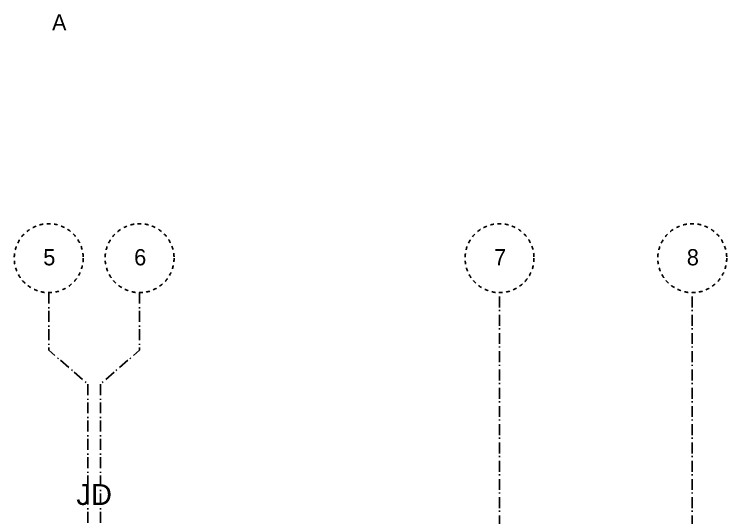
# Model space of a CAD drawing. Extents: x -2932 to 12371, y 2178 to 6224.
# Drawn here: x 6093 to 7126, y 5494 to 6224 of the extents above; entities that cross this region are included whole.
import ezdxf

# ---------------------------------------------------------------- set-up
doc = ezdxf.new("R2010")
doc.units = 0
doc.linetypes.add('Style de ligne -6', pattern=[1.04164, 0.625, -0.20828, 0.06943, -0.13893])
doc.linetypes.add('VW-01', pattern=[0.41656, 0.20828, -0.20828])
doc.layers.add('B Général', color=252, linetype='Continuous')
doc.layers.add('C ANNOTATIONS-texte', color=252, linetype='Continuous')
doc.styles.add('Arial', font='arial.ttf')
doc.styles.add('Eurostile', font='')
doc.styles.get('Eurostile').set_extended_font_data('Eurostile')

# ---------------------------------------------------------------- blocks, each defined once
blk = doc.blocks.new('A n1.Groupe-51-1')
at = {"layer": 'B Général', "insert": (-1482.8, 1083.5), "char_height": 30.3, "attachment_point": 1, "line_spacing_factor": 0.959385, "style": 'Arial'}
blk.add_mtext('JD', dxfattribs=at)

msp = doc.modelspace()

# ---------------------------------------------------------------- linework, layer by layer
at = {"layer": 'B Général', "linetype": 'Style de ligne -6', "ltscale": 25.4}
for p, q in [((6796.888, 3285.389), (6796.888, 5820.389)), ((7076.484, 3285.389), (7076.484, 5820.389))]:
    msp.add_line(p, q, dxfattribs=at)
at = {"layer": 'B Général', "linetype": 'Style de ligne -6', "ltscale": 25.4, "flags": 128}
for points in [[(6142.964, 5820.389), (6142.964, 5736.889), (6199.888, 5687.889), (6199.888, 3085.389)], [(6274.813, 5820.389), (6274.813, 5736.889), (6217.888, 5687.889), (6217.888, 3085.389)]]:
    msp.add_lwpolyline(points, dxfattribs=at)
at = {"layer": 'B Général', "linetype": 'VW-01', "ltscale": 25.4}
for centre in [(6142.964, 5870.389), (6274.813, 5870.389), (6796.888, 5870.389), (7076.484, 5870.389)]:
    msp.add_circle(centre, 50, dxfattribs=at)

# ---------------------------------------------------------------- block references
at = {"layer": 'B Général'}
msp.add_blockref('A n1.Groupe-51-1', (7665.813, 4459.319), dxfattribs=at)

# ---------------------------------------------------------------- texts
at = {"layer": 'B Général', "char_height": 23.53, "attachment_point": 1, "line_spacing_factor": 0.894142, "style": 'Eurostile'}
for s, insert in [('5', (6135.045, 5883.512)), ('6', (6266.894, 5883.512)), ('7', (6788.97, 5883.512)), ('8', (7068.566, 5883.512))]:
    msp.add_mtext(s, dxfattribs=dict(at, insert=insert))
at = {"layer": 'C ANNOTATIONS-texte', "insert": (6147.745, 6224.067), "char_height": 23.53, "attachment_point": 1, "line_spacing_factor": 0.894142, "style": 'Eurostile'}
msp.add_mtext('A', dxfattribs=at)

doc.saveas('drawing.dxf')
